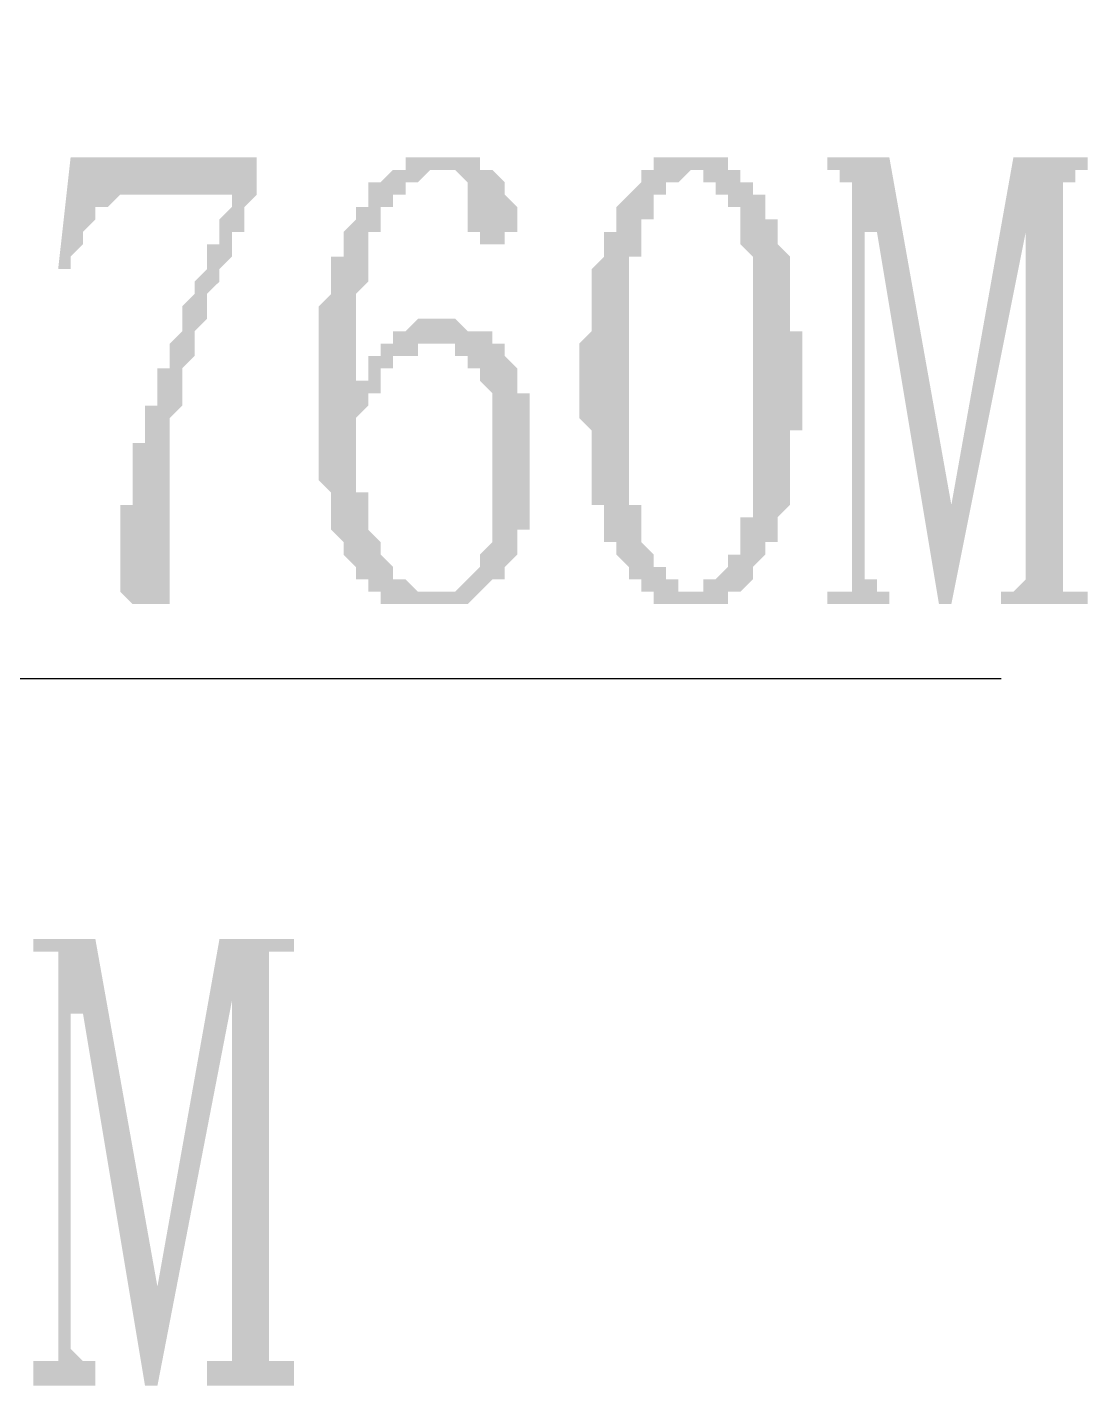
# Model space of a CAD drawing. Header units: inches. Extents: x 11 to 286, y 6 to 196.
# Drawn here: x 180.164 to 183.783, y 94.841 to 99.476 of the extents above; entities that cross this region are included whole.
import ezdxf

# ---------------------------------------------------------------- set-up
doc = ezdxf.new("R2010")
doc.units = ezdxf.units.IN
doc.header["$MEASUREMENT"] = 0
doc.layers.add('PDF_几何图形', color=7, linetype='Continuous')
doc.layers.add('PDF_实体填充', color=7, linetype='Continuous', true_color=0xffffff)

msp = doc.modelspace()

# ---------------------------------------------------------------- hatches: boundary and pattern name
at = {"layer": 'PDF_实体填充', "transparency": 33554559}
for points in [[(180.9468, 98.9471), (180.9468, 98.9048), (180.9044, 98.8624), (180.9044, 98.8201), (180.9044, 98.7778), (180.8621, 98.7778), (180.8621, 98.7354), (180.8621, 98.6931), (180.8198, 98.6508), (180.8198, 98.6084), (180.7774, 98.5661), (180.7774, 98.5238), (180.7774, 98.4814), (180.7351, 98.4391), (180.7351, 98.3968), (180.7351, 98.3544), (180.6928, 98.3121), (180.6928, 98.2698), (180.6928, 98.2274), (180.6928, 98.1851), (180.6504, 98.1428), (180.6504, 98.1004), (180.6504, 98.0581), (180.6504, 98.0158), (180.6504, 97.9734), (180.6504, 97.9311), (180.6504, 97.8888), (180.6504, 97.8464), (180.6504, 97.8041), (180.6504, 97.7618), (180.6504, 97.7194), (180.6504, 97.6771), (180.6504, 97.6348), (180.6504, 97.5924), (180.6504, 97.5501), (180.6504, 97.5078), (180.6081, 97.5078), (180.5658, 97.5078), (180.5234, 97.5078), (180.4811, 97.5501), (180.4811, 97.5924), (180.4811, 97.6348), (180.4811, 97.6771), (180.4811, 97.7194), (180.4811, 97.7618), (180.4811, 97.8041), (180.4811, 97.8464), (180.5234, 97.8464), (180.5234, 97.8888), (180.5234, 97.9311), (180.5234, 97.9734), (180.5234, 98.0158), (180.5234, 98.0581), (180.5658, 98.0581), (180.5658, 98.1004), (180.5658, 98.1428), (180.5658, 98.1851), (180.6081, 98.1851), (180.6081, 98.2274), (180.6081, 98.2698), (180.6081, 98.3121), (180.6504, 98.3121), (180.6504, 98.3544), (180.6504, 98.3968), (180.6928, 98.4391), (180.6928, 98.4814), (180.6928, 98.5238), (180.7351, 98.5661), (180.7351, 98.6084), (180.7774, 98.6508), (180.7774, 98.6931), (180.7774, 98.7354), (180.8198, 98.7354), (180.8198, 98.7778), (180.8198, 98.8201), (180.8621, 98.8624), (180.8621, 98.9048), (180.5234, 98.9048), (180.4811, 98.9048), (180.4388, 98.8624), (180.3964, 98.8624), (180.3964, 98.8201), (180.3541, 98.7778), (180.3541, 98.7354), (180.3118, 98.6931), (180.3118, 98.6508), (180.2694, 98.6508), (180.3118, 99.0318), (180.9468, 99.0318)], [(183.6984, 97.6348), (183.6984, 97.5924), (183.6984, 97.5501), (183.7408, 97.5501), (183.7831, 97.5501), (183.7831, 97.5078), (183.4868, 97.5078), (183.4868, 97.5501), (183.5291, 97.5501), (183.5714, 97.5924), (183.5714, 97.6348), (183.5714, 98.7778), (183.3174, 97.5078), (183.2751, 97.5078), (183.0634, 98.7778), (183.0211, 98.7778), (183.0211, 97.6348), (183.0211, 97.5924), (183.0634, 97.5924), (183.0634, 97.5501), (183.1058, 97.5501), (183.1058, 97.5078), (182.8941, 97.5078), (182.8941, 97.5501), (182.9364, 97.5501), (182.9788, 97.5501), (182.9788, 97.5924), (182.9788, 97.6348), (182.9788, 98.9048), (182.9788, 98.9471), (182.9364, 98.9471), (182.9364, 98.9894), (182.8941, 98.9894), (182.8941, 99.0318), (183.1058, 99.0318), (183.3174, 97.8464), (183.5291, 99.0318), (183.7831, 99.0318), (183.7831, 98.9894), (183.7408, 98.9894), (183.7408, 98.9471), (183.6984, 98.9471), (183.6984, 98.9048)], [(180.9891, 94.9678), (180.9891, 94.9254), (181.0314, 94.9254), (181.0738, 94.9254), (181.0738, 94.8408), (180.7774, 94.8408), (180.7774, 94.9254), (180.8198, 94.9254), (180.8621, 94.9254), (180.8621, 94.9678), (180.8621, 96.1531), (180.6081, 94.8408), (180.5658, 94.8408), (180.3541, 96.1108), (180.3118, 96.1108), (180.3118, 94.9678), (180.3541, 94.9254), (180.3964, 94.9254), (180.3964, 94.8408), (180.1848, 94.8408), (180.1848, 94.9254), (180.2271, 94.9254), (180.2694, 94.9254), (180.2694, 94.9678), (180.2694, 96.2378), (180.2694, 96.2801), (180.2694, 96.3224), (180.2271, 96.3224), (180.1848, 96.3224), (180.1848, 96.3648), (180.3964, 96.3648), (180.6081, 95.1794), (180.8198, 96.3648), (181.0738, 96.3648), (181.0738, 96.3224), (181.0314, 96.3224), (180.9891, 96.3224), (180.9891, 96.2801), (180.9891, 96.2378)]]:
    msp.add_hatch(color=7, dxfattribs=at).paths.add_polyline_path(points, flags=0)
h = msp.add_hatch(color=7, dxfattribs=at)
h.paths.add_polyline_path([(181.2854, 98.1004), (181.2854, 98.1004), (181.2854, 98.0581), (181.2854, 98.0158), (181.2854, 98.0158), (181.2854, 97.9734), (181.2854, 97.9734), (181.2854, 97.9311), (181.2854, 97.8888), (181.3278, 97.8888), (181.3278, 97.8464), (181.3278, 97.8464), (181.3278, 97.8041), (181.3278, 97.8041), (181.3278, 97.8041), (181.3278, 97.7618), (181.3278, 97.7618), (181.3701, 97.7194), (181.3701, 97.7194), (181.3701, 97.7194), (181.3701, 97.6771), (181.3701, 97.6771), (181.4124, 97.6348), (181.4124, 97.6348), (181.4124, 97.5924), (181.4548, 97.5924), (181.4548, 97.5924), (181.4548, 97.5924), (181.4971, 97.5501), (181.4971, 97.5501), (181.4971, 97.5501), (181.5394, 97.5501), (181.5394, 97.5501), (181.5818, 97.5501), (181.5818, 97.5501), (181.5818, 97.5501), (181.6241, 97.5501), (181.6241, 97.5501), (181.6664, 97.5924), (181.6664, 97.5924), (181.6664, 97.5924), (181.7088, 97.6348), (181.7088, 97.6348), (181.7088, 97.6348), (181.7088, 97.6771), (181.7088, 97.6771), (181.7088, 97.6771), (181.7511, 97.7194), (181.7511, 97.7194), (181.7511, 97.7194), (181.7511, 97.7618), (181.7511, 97.7618), (181.7511, 97.8041), (181.7511, 97.8041), (181.7511, 97.8464), (181.7511, 97.8888), (181.7511, 97.8888), (181.7511, 97.9311), (181.7511, 97.9734), (181.7511, 97.9734), (181.7511, 98.0158), (181.7511, 98.0581), (181.7511, 98.0581), (181.7511, 98.1004), (181.7511, 98.1004), (181.7511, 98.1428), (181.7511, 98.1428), (181.7511, 98.1851), (181.7511, 98.1851), (181.7511, 98.2274), (181.7511, 98.2274), (181.7088, 98.2698), (181.7088, 98.2698), (181.7088, 98.2698), (181.7088, 98.3121), (181.6664, 98.3121), (181.6664, 98.3544), (181.6664, 98.3544), (181.6241, 98.3544), (181.6241, 98.3544), (181.6241, 98.3968), (181.5818, 98.3968), (181.5818, 98.3968), (181.5394, 98.3968), (181.5394, 98.3968), (181.5394, 98.3968), (181.4971, 98.3968), (181.4971, 98.3544), (181.4548, 98.3544), (181.4548, 98.3544), (181.4548, 98.3544), (181.4124, 98.3544), (181.4124, 98.3121), (181.4124, 98.3121), (181.4124, 98.3121), (181.3701, 98.3121), (181.3701, 98.2698), (181.3701, 98.2698), (181.3701, 98.2274), (181.3278, 98.2274), (181.3278, 98.2274), (181.3278, 98.1851), (181.3278, 98.1851), (181.2854, 98.1428), (181.2854, 98.1004), (181.2854, 98.1004), (181.2854, 98.1004)], flags=0)
h.paths.add_polyline_path([(181.5818, 98.4814), (181.5818, 98.4814), (181.6241, 98.4814), (181.6241, 98.4814), (181.6241, 98.4814), (181.6664, 98.4391), (181.6664, 98.4391), (181.7088, 98.4391), (181.7088, 98.4391), (181.7088, 98.4391), (181.7511, 98.4391), (181.7511, 98.3968), (181.7511, 98.3968), (181.7934, 98.3968), (181.7934, 98.3544), (181.7934, 98.3544), (181.7934, 98.3544), (181.8358, 98.3121), (181.8358, 98.3121), (181.8358, 98.3121), (181.8358, 98.2698), (181.8358, 98.2698), (181.8358, 98.2274), (181.8781, 98.2274), (181.8781, 98.1851), (181.8781, 98.1851), (181.8781, 98.1428), (181.8781, 98.1428), (181.8781, 98.1004), (181.8781, 98.1004), (181.8781, 98.0581), (181.8781, 98.0158), (181.8781, 98.0158), (181.8781, 97.9734), (181.8781, 97.9734), (181.8781, 97.9311), (181.8781, 97.8888), (181.8781, 97.8888), (181.8781, 97.8464), (181.8781, 97.8464), (181.8781, 97.8041), (181.8781, 97.8041), (181.8781, 97.7618), (181.8358, 97.7618), (181.8358, 97.7194), (181.8358, 97.7194), (181.8358, 97.6771), (181.8358, 97.6771), (181.8358, 97.6771), (181.7934, 97.6348), (181.7934, 97.6348), (181.7934, 97.6348), (181.7934, 97.5924), (181.7511, 97.5924), (181.7511, 97.5924), (181.7088, 97.5501), (181.7088, 97.5501), (181.7088, 97.5501), (181.6664, 97.5078), (181.6664, 97.5078), (181.6664, 97.5078), (181.6241, 97.5078), (181.6241, 97.5078), (181.5818, 97.5078), (181.5818, 97.5078), (181.5818, 97.5078), (181.5394, 97.5078), (181.5394, 97.5078), (181.5394, 97.5078), (181.4971, 97.5078), (181.4971, 97.5078), (181.4548, 97.5078), (181.4548, 97.5078), (181.4548, 97.5078), (181.4124, 97.5078), (181.4124, 97.5078), (181.3701, 97.5078), (181.3701, 97.5501), (181.3701, 97.5501), (181.3278, 97.5501), (181.3278, 97.5501), (181.3278, 97.5924), (181.2854, 97.5924), (181.2854, 97.5924), (181.2854, 97.6348), (181.2854, 97.6348), (181.2431, 97.6771), (181.2431, 97.6771), (181.2431, 97.6771), (181.2431, 97.7194), (181.2431, 97.7194), (181.2431, 97.7194), (181.2008, 97.7618), (181.2008, 97.7618), (181.2008, 97.8041), (181.2008, 97.8041), (181.2008, 97.8464), (181.2008, 97.8464), (181.2008, 97.8888), (181.2008, 97.8888), (181.1584, 97.9311), (181.1584, 97.9311), (181.1584, 97.9734), (181.1584, 97.9734), (181.1584, 98.0158), (181.1584, 98.0158), (181.1584, 98.0581), (181.1584, 98.1004), (181.1584, 98.1004), (181.1584, 98.1428), (181.1584, 98.1428), (181.1584, 98.1851), (181.1584, 98.1851), (181.1584, 98.2274), (181.1584, 98.2698), (181.1584, 98.2698), (181.1584, 98.3121), (181.1584, 98.3121), (181.1584, 98.3544), (181.1584, 98.3968), (181.1584, 98.3968), (181.1584, 98.4391), (181.1584, 98.4391), (181.1584, 98.4814), (181.1584, 98.4814), (181.1584, 98.5238), (181.2008, 98.5661), (181.2008, 98.5661), (181.2008, 98.6084), (181.2008, 98.6084), (181.2008, 98.6084), (181.2008, 98.6508), (181.2008, 98.6508), (181.2008, 98.6931), (181.2431, 98.6931), (181.2431, 98.7354), (181.2431, 98.7354), (181.2431, 98.7778), (181.2431, 98.7778), (181.2431, 98.7778), (181.2854, 98.8201), (181.2854, 98.8201), (181.2854, 98.8201), (181.2854, 98.8624), (181.2854, 98.8624), (181.3278, 98.8624), (181.3278, 98.9048), (181.3278, 98.9048), (181.3278, 98.9471), (181.3701, 98.9471), (181.3701, 98.9471), (181.3701, 98.9471), (181.4124, 98.9894), (181.4124, 98.9894), (181.4548, 98.9894), (181.4548, 98.9894), (181.4548, 99.0318), (181.4971, 99.0318), (181.4971, 99.0318), (181.4971, 99.0318), (181.5394, 99.0318), (181.5394, 99.0318), (181.5818, 99.0318), (181.5818, 99.0318), (181.5818, 99.0318), (181.6241, 99.0318), (181.6241, 99.0318), (181.6664, 99.0318), (181.6664, 99.0318), (181.7088, 99.0318), (181.7088, 99.0318), (181.7088, 98.9894), (181.7511, 98.9894), (181.7511, 98.9894), (181.7511, 98.9894), (181.7934, 98.9471), (181.7934, 98.9471), (181.7934, 98.9048), (181.7934, 98.9048), (181.8358, 98.8624), (181.8358, 98.8624), (181.8358, 98.8624), (181.8358, 98.8201), (181.8358, 98.7778), (181.7934, 98.7778), (181.7934, 98.7778), (181.7934, 98.7354), (181.7934, 98.7354), (181.7511, 98.7354), (181.7511, 98.7354), (181.7088, 98.7354), (181.7088, 98.7354), (181.7088, 98.7778), (181.7088, 98.7778), (181.6664, 98.7778), (181.6664, 98.7778), (181.6664, 98.8201), (181.6664, 98.8201), (181.6664, 98.8624), (181.6664, 98.8624), (181.6664, 98.9048), (181.6664, 98.9048), (181.6664, 98.9048), (181.6664, 98.9471), (181.6664, 98.9471), (181.6664, 98.9471), (181.6664, 98.9471), (181.6241, 98.9894), (181.6241, 98.9894), (181.5818, 98.9894), (181.5818, 98.9894), (181.5818, 98.9894), (181.5394, 98.9894), (181.5394, 98.9894), (181.4971, 98.9471), (181.4971, 98.9471), (181.4971, 98.9471), (181.4548, 98.9471), (181.4548, 98.9471), (181.4548, 98.9048), (181.4124, 98.9048), (181.4124, 98.9048), (181.4124, 98.8624), (181.3701, 98.8624), (181.3701, 98.8624), (181.3701, 98.8201), (181.3701, 98.8201), (181.3701, 98.8201), (181.3701, 98.7778), (181.3278, 98.7778), (181.3278, 98.7778), (181.3278, 98.7354), (181.3278, 98.7354), (181.3278, 98.7354), (181.3278, 98.6931), (181.3278, 98.6931), (181.3278, 98.6508), (181.3278, 98.6508), (181.3278, 98.6084), (181.3278, 98.6084), (181.2854, 98.5661), (181.2854, 98.5661), (181.2854, 98.5238), (181.2854, 98.4814), (181.2854, 98.4814), (181.2854, 98.4391), (181.2854, 98.3968), (181.2854, 98.3968), (181.2854, 98.3544), (181.2854, 98.3121), (181.2854, 98.3121), (181.2854, 98.2698), (181.2854, 98.2274), (181.2854, 98.2698), (181.3278, 98.2698), (181.3278, 98.3121), (181.3278, 98.3121), (181.3278, 98.3544), (181.3701, 98.3544), (181.3701, 98.3544), (181.3701, 98.3968), (181.3701, 98.3968), (181.4124, 98.3968), (181.4124, 98.4391), (181.4124, 98.4391), (181.4548, 98.4391), (181.4548, 98.4391), (181.4548, 98.4391), (181.4971, 98.4814), (181.4971, 98.4814), (181.5394, 98.4814), (181.5394, 98.4814), (181.5818, 98.4814), (181.5818, 98.4814), (181.5818, 98.4814), (181.5818, 98.4814)], flags=0)
h = msp.add_hatch(color=7, dxfattribs=at)
h.paths.add_polyline_path([(182.4284, 98.9894), (182.4284, 98.9894), (182.3861, 98.9471), (182.3861, 98.9471), (182.3861, 98.9471), (182.3438, 98.9471), (182.3438, 98.9471), (182.3438, 98.9048), (182.3438, 98.9048), (182.3014, 98.9048), (182.3014, 98.8624), (182.3014, 98.8624), (182.3014, 98.8201), (182.2591, 98.8201), (182.2591, 98.7778), (182.2591, 98.7778), (182.2591, 98.7354), (182.2591, 98.7354), (182.2591, 98.6931), (182.2591, 98.6931), (182.2168, 98.6931), (182.2168, 98.6508), (182.2168, 98.6508), (182.2168, 98.6084), (182.2168, 98.6084), (182.2168, 98.5661), (182.2168, 98.5661), (182.2168, 98.5238), (182.2168, 98.5238), (182.2168, 98.4814), (182.2168, 98.4391), (182.2168, 98.4391), (182.2168, 98.3968), (182.2168, 98.3968), (182.2168, 98.3544), (182.2168, 98.3121), (182.2168, 98.3121), (182.2168, 98.2698), (182.2168, 98.2698), (182.2168, 98.2274), (182.2168, 98.2274), (182.2168, 98.1851), (182.2168, 98.1428), (182.2168, 98.1428), (182.2168, 98.1004), (182.2168, 98.1004), (182.2168, 98.0581), (182.2168, 98.0158), (182.2168, 98.0158), (182.2168, 97.9734), (182.2168, 97.9734), (182.2168, 97.9311), (182.2168, 97.9311), (182.2168, 97.8888), (182.2168, 97.8888), (182.2168, 97.8464), (182.2591, 97.8464), (182.2591, 97.8041), (182.2591, 97.8041), (182.2591, 97.8041), (182.2591, 97.7618), (182.2591, 97.7618), (182.2591, 97.7618), (182.2591, 97.7194), (182.3014, 97.6771), (182.3014, 97.6771), (182.3014, 97.6348), (182.3014, 97.6348), (182.3438, 97.6348), (182.3438, 97.5924), (182.3438, 97.5924), (182.3861, 97.5924), (182.3861, 97.5924), (182.3861, 97.5501), (182.4284, 97.5501), (182.4284, 97.5501), (182.4284, 97.5501), (182.4284, 97.5501), (182.4708, 97.5501), (182.4708, 97.5501), (182.4708, 97.5924), (182.5131, 97.5924), (182.5131, 97.5924), (182.5131, 97.5924), (182.5554, 97.6348), (182.5554, 97.6348), (182.5554, 97.6348), (182.5554, 97.6771), (182.5978, 97.6771), (182.5978, 97.7194), (182.5978, 97.7618), (182.5978, 97.7618), (182.5978, 97.7618), (182.5978, 97.8041), (182.6401, 97.8041), (182.6401, 97.8464), (182.6401, 97.8464), (182.6401, 97.8888), (182.6401, 97.8888), (182.6401, 97.9311), (182.6401, 97.9311), (182.6401, 97.9734), (182.6401, 97.9734), (182.6401, 98.0158), (182.6401, 98.0158), (182.6401, 98.0581), (182.6401, 98.0581), (182.6401, 98.1004), (182.6401, 98.1004), (182.6401, 98.1428), (182.6401, 98.1851), (182.6401, 98.1851), (182.6401, 98.2274), (182.6401, 98.2698), (182.6401, 98.2698), (182.6401, 98.3121), (182.6401, 98.3121), (182.6401, 98.3544), (182.6401, 98.3968), (182.6401, 98.3968), (182.6401, 98.4391), (182.6401, 98.4391), (182.6401, 98.4814), (182.6401, 98.4814), (182.6401, 98.5238), (182.6401, 98.5661), (182.6401, 98.5661), (182.6401, 98.6084), (182.6401, 98.6084), (182.6401, 98.6508), (182.6401, 98.6508), (182.6401, 98.6931), (182.6401, 98.6931), (182.6401, 98.6931), (182.5978, 98.7354), (182.5978, 98.7354), (182.5978, 98.7778), (182.5978, 98.7778), (182.5978, 98.7778), (182.5978, 98.8201), (182.5978, 98.8201), (182.5978, 98.8624), (182.5554, 98.8624), (182.5554, 98.9048), (182.5554, 98.9048), (182.5131, 98.9048), (182.5131, 98.9471), (182.5131, 98.9471), (182.5131, 98.9471), (182.4708, 98.9471), (182.4708, 98.9471), (182.4708, 98.9894), (182.4284, 98.9894), (182.4284, 98.9894), (182.4284, 98.9894)], flags=0)
h.paths.add_polyline_path([(182.4284, 97.5078), (182.4284, 97.5078), (182.3861, 97.5078), (182.3861, 97.5078), (182.3861, 97.5078), (182.3438, 97.5078), (182.3438, 97.5078), (182.3014, 97.5078), (182.3014, 97.5078), (182.3014, 97.5501), (182.2591, 97.5501), (182.2591, 97.5501), (182.2591, 97.5924), (182.2591, 97.5924), (182.2168, 97.5924), (182.2168, 97.6348), (182.2168, 97.6348), (182.1744, 97.6771), (182.1744, 97.6771), (182.1744, 97.6771), (182.1744, 97.7194), (182.1744, 97.7194), (182.1321, 97.7194), (182.1321, 97.7618), (182.1321, 97.7618), (182.1321, 97.8041), (182.1321, 97.8041), (182.1321, 97.8464), (182.0898, 97.8464), (182.0898, 97.8888), (182.0898, 97.8888), (182.0898, 97.8888), (182.0898, 97.9311), (182.0898, 97.9734), (182.0898, 97.9734), (182.0898, 98.0158), (182.0898, 98.0158), (182.0898, 98.0581), (182.0898, 98.0581), (182.0898, 98.1004), (182.0898, 98.1004), (182.0474, 98.1428), (182.0474, 98.1851), (182.0474, 98.1851), (182.0474, 98.2274), (182.0474, 98.2698), (182.0474, 98.2698), (182.0474, 98.3121), (182.0474, 98.3121), (182.0474, 98.3544), (182.0474, 98.3544), (182.0474, 98.3968), (182.0898, 98.4391), (182.0898, 98.4391), (182.0898, 98.4814), (182.0898, 98.4814), (182.0898, 98.5238), (182.0898, 98.5238), (182.0898, 98.5661), (182.0898, 98.5661), (182.0898, 98.6084), (182.0898, 98.6084), (182.0898, 98.6508), (182.0898, 98.6508), (182.1321, 98.6931), (182.1321, 98.6931), (182.1321, 98.7354), (182.1321, 98.7354), (182.1321, 98.7778), (182.1321, 98.7778), (182.1744, 98.7778), (182.1744, 98.8201), (182.1744, 98.8201), (182.1744, 98.8624), (182.1744, 98.8624), (182.2168, 98.9048), (182.2168, 98.9048), (182.2168, 98.9048), (182.2591, 98.9471), (182.2591, 98.9471), (182.2591, 98.9894), (182.2591, 98.9894), (182.3014, 98.9894), (182.3014, 98.9894), (182.3014, 99.0318), (182.3438, 99.0318), (182.3438, 99.0318), (182.3861, 99.0318), (182.3861, 99.0318), (182.3861, 99.0318), (182.4284, 99.0318), (182.4284, 99.0318), (182.4708, 99.0318), (182.4708, 99.0318), (182.4708, 99.0318), (182.5131, 99.0318), (182.5131, 99.0318), (182.5131, 99.0318), (182.5554, 99.0318), (182.5554, 98.9894), (182.5554, 98.9894), (182.5978, 98.9894), (182.5978, 98.9894), (182.5978, 98.9471), (182.6401, 98.9471), (182.6401, 98.9048), (182.6401, 98.9048), (182.6824, 98.9048), (182.6824, 98.8624), (182.6824, 98.8624), (182.6824, 98.8201), (182.6824, 98.8201), (182.7248, 98.8201), (182.7248, 98.7778), (182.7248, 98.7778), (182.7248, 98.7354), (182.7248, 98.7354), (182.7248, 98.7354), (182.7671, 98.6931), (182.7671, 98.6931), (182.7671, 98.6508), (182.7671, 98.6508), (182.7671, 98.6084), (182.7671, 98.6084), (182.7671, 98.5661), (182.7671, 98.5661), (182.7671, 98.5238), (182.7671, 98.5238), (182.7671, 98.4814), (182.7671, 98.4391), (182.8094, 98.4391), (182.8094, 98.3968), (182.8094, 98.3968), (182.8094, 98.3544), (182.8094, 98.3121), (182.8094, 98.3121), (182.8094, 98.2698), (182.8094, 98.2698), (182.8094, 98.2274), (182.8094, 98.2274), (182.8094, 98.1851), (182.8094, 98.1428), (182.8094, 98.1428), (182.8094, 98.1004), (182.7671, 98.1004), (182.7671, 98.0581), (182.7671, 98.0158), (182.7671, 98.0158), (182.7671, 97.9734), (182.7671, 97.9734), (182.7671, 97.9311), (182.7671, 97.9311), (182.7671, 97.8888), (182.7671, 97.8888), (182.7671, 97.8464), (182.7671, 97.8464), (182.7248, 97.8041), (182.7248, 97.8041), (182.7248, 97.8041), (182.7248, 97.7618), (182.7248, 97.7618), (182.7248, 97.7194), (182.7248, 97.7194), (182.6824, 97.7194), (182.6824, 97.7194), (182.6824, 97.6771), (182.6824, 97.6771), (182.6401, 97.6348), (182.6401, 97.6348), (182.6401, 97.5924), (182.6401, 97.5924), (182.5978, 97.5501), (182.5978, 97.5501), (182.5978, 97.5501), (182.5554, 97.5501), (182.5554, 97.5078), (182.5554, 97.5078), (182.5131, 97.5078), (182.5131, 97.5078), (182.5131, 97.5078), (182.4708, 97.5078), (182.4708, 97.5078), (182.4284, 97.5078), (182.4284, 97.5078), (182.4284, 97.5078), (182.4284, 97.5078)], flags=0)

# ---------------------------------------------------------------- linework, layer by layer
at = {"layer": 'PDF_几何图形'}
msp.add_lwpolyline([(172.3531, 103.1804), (172.3531, 97.2538), (183.4868, 97.2538)], dxfattribs=at)

doc.saveas('drawing.dxf')
